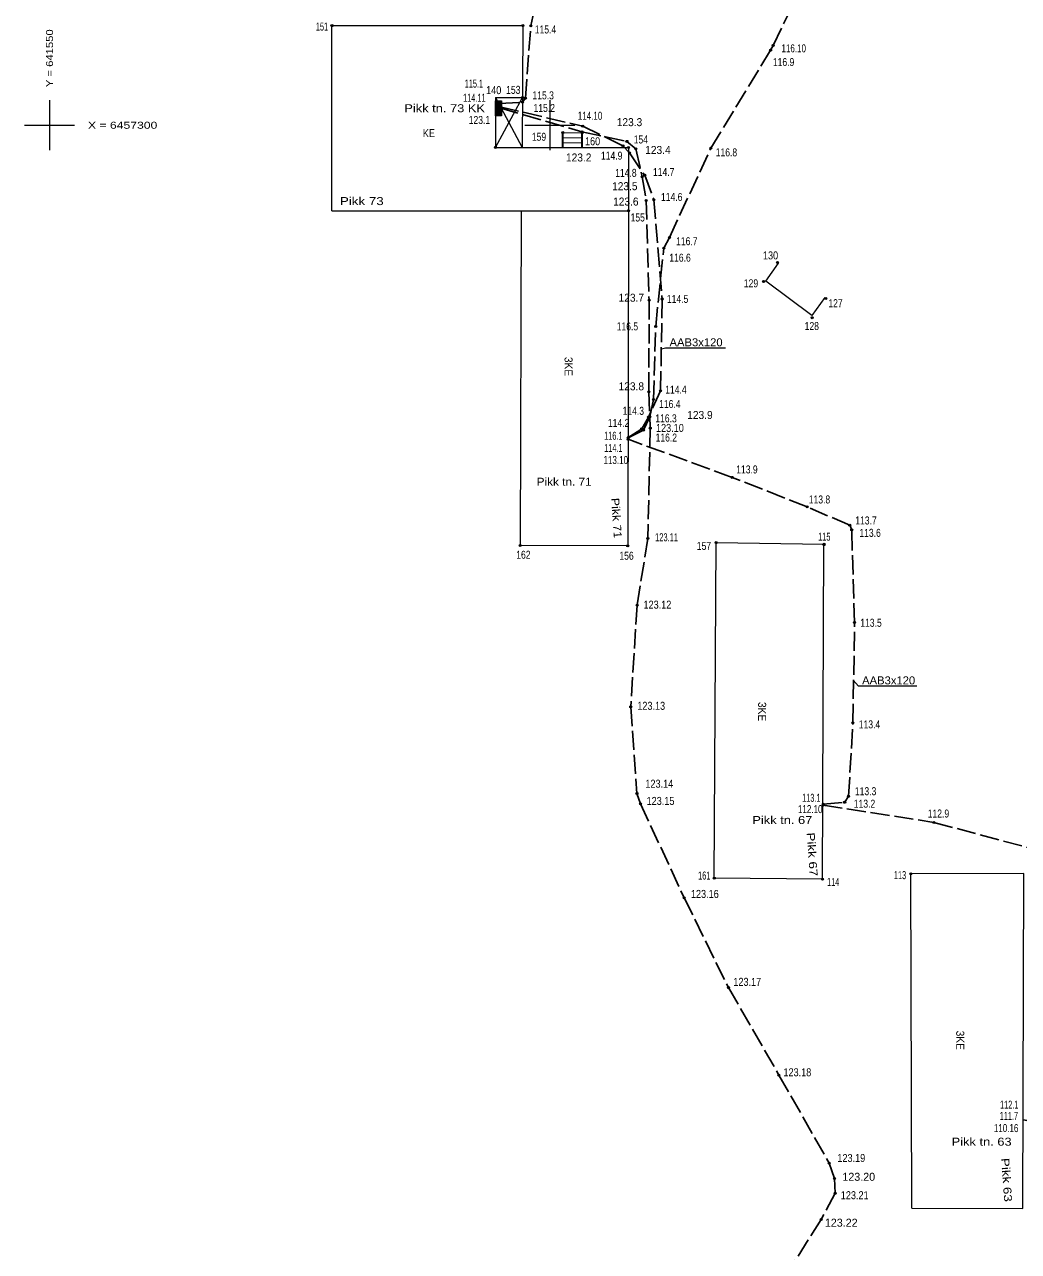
# Model space of a CAD drawing. Extents: x 641497 to 641817, y 6456998 to 6457475.
# Drawn here: x 641547.5 to 641646.9, y 6457187.4 to 6457310.1 of the extents above; entities that cross this region are included whole.
import ezdxf
from ezdxf.enums import TextEntityAlignment as Align

# ---------------------------------------------------------------- set-up
doc = ezdxf.new("R2010")
doc.units = 0
doc.header["$LTSCALE"] = 0.32
doc.header["$PDMODE"] = 32
doc.header["$PDSIZE"] = 0.16
doc.linetypes.add('LONG_DASHED', pattern=[7.5, 6, -1.5])
for name, color, linetype, lineweight in [('1', 7, 'Continuous', 13), ('2', 7, 'Continuous', 13), ('21', 7, 'Continuous', 13), ('27', 7, 'Continuous', 13), ('28', 7, 'Continuous', 13), ('49', 7, 'Continuous', 13), ('54', 7, 'Continuous', 13), ('57', 7, 'Continuous', 13), ('61', 7, 'Continuous', 13)]:
    doc.layers.add(name, color=color, linetype=linetype, lineweight=lineweight)
doc.layers.add('62', color=7, linetype='Continuous')

msp = doc.modelspace()

# ---------------------------------------------------------------- hatches: boundary and pattern name
at = {"layer": '27'}
for points in [[(641594.56, 6457302.45), (641595.16, 6457302.45), (641595.16, 6457300.95)], [(641594.56, 6457302.45), (641595.16, 6457300.95), (641594.56, 6457300.95)]]:
    msp.add_hatch(color=256, dxfattribs=at).paths.add_polyline_path(points)
at = {"layer": '54'}
for points in [[(641578.33, 6457309.96, 1), (641578.13, 6457309.96, 1)], [(641597.42, 6457309.96, 1), (641597.22, 6457309.96, 1)], [(641598.21, 6457309.93, 1), (641598.01, 6457309.93, 1)], [(641622.18, 6457307.52, 1), (641621.98, 6457307.52, 1)], [(641622.42, 6457307.99, 1), (641622.22, 6457307.99, 1)], [(641597.37, 6457302.77, 1), (641597.17, 6457302.77, 1)], [(641597.66, 6457302.7, 1), (641597.46, 6457302.7, 1)], [(641594.86, 6457301.78, 1), (641594.66, 6457301.78, 1)], [(641595.07, 6457301.75, 1), (641594.87, 6457301.75, 1)], [(641595.08, 6457302.18, 1), (641594.88, 6457302.18, 1)], [(641595.1, 6457301.84, 1), (641594.9, 6457301.84, 1)], [(641597.37, 6457302.31, 1), (641597.17, 6457302.31, 1)], [(641601.41, 6457299.26, 1), (641601.21, 6457299.26, 1)], [(641603.32, 6457299.34, 1), (641603.12, 6457299.34, 1)], [(641603.34, 6457299.25, 1), (641603.14, 6457299.25, 1)], [(641603.39, 6457299.91, 1), (641603.19, 6457299.91, 1)], [(641594.67, 6457297.79, 1), (641594.47, 6457297.79, 1)], [(641607.42, 6457297.95, 1), (641607.22, 6457297.95, 1)], [(641607.82, 6457298.39, 1), (641607.62, 6457298.39, 1)], [(641607.96, 6457297.77, 1), (641607.76, 6457297.77, 1)], [(641608.71, 6457297.65, 1), (641608.51, 6457297.65, 1)], [(641616.21, 6457297.71, 1), (641616.01, 6457297.71, 1)], [(641608.06, 6457297.24, 1), (641607.86, 6457297.24, 1)], [(641609.34, 6457294.84, 1), (641609.14, 6457294.84, 1)], [(641609.59, 6457295, 1), (641609.39, 6457295, 1)], [(641607.96, 6457291.46, 1), (641607.76, 6457291.46, 1)], [(641609.73, 6457292.49, 1), (641609.53, 6457292.49, 1)], [(641610.5, 6457292.55, 1), (641610.3, 6457292.55, 1)], [(641611.49, 6457287.7, 1), (641611.29, 6457287.7, 1)], [(641612.06, 6457288.79, 1), (641611.86, 6457288.79, 1)], [(641622.86, 6457286.29, 1), (641622.66, 6457286.29, 1)], [(641621.48, 6457284.38, 1), (641621.28, 6457284.38, 1)], [(641610.03, 6457282.51, 1), (641609.83, 6457282.51, 1)], [(641611.33, 6457282.63, 1), (641611.13, 6457282.63, 1)], [(641627.7, 6457282.69, 1), (641627.5, 6457282.69, 1)], [(641626.33, 6457280.76, 1), (641626.13, 6457280.76, 1)], [(641610.69, 6457279.89, 1), (641610.49, 6457279.89, 1)], [(641610.01, 6457273.34, 1), (641609.81, 6457273.34, 1)], [(641611.18, 6457273.46, 1), (641610.98, 6457273.46, 1)], [(641610.47, 6457272.57, 1), (641610.27, 6457272.57, 1)], [(641609.98, 6457270.83, 1), (641609.78, 6457270.83, 1)], [(641610.1, 6457270.84, 1), (641609.9, 6457270.84, 1)], [(641609.29, 6457269.66, 1), (641609.09, 6457269.66, 1)], [(641609.48, 6457269.53, 1), (641609.28, 6457269.53, 1)], [(641610.15, 6457269.72, 1), (641609.95, 6457269.72, 1)], [(641607.93, 6457268.75, 1), (641607.73, 6457268.75, 1)], [(641607.93, 6457268.6, 1), (641607.73, 6457268.6, 1)], [(641608.01, 6457268.83, 1), (641607.81, 6457268.83, 1)], [(641618.34, 6457264.8, 1), (641618.14, 6457264.8, 1)], [(641625.82, 6457261.85, 1), (641625.62, 6457261.85, 1)], [(641630.08, 6457260.01, 1), (641629.88, 6457260.01, 1)], [(641630.28, 6457259.54, 1), (641630.08, 6457259.54, 1)], [(641609.9, 6457258.7, 1), (641609.7, 6457258.7, 1)], [(641616.74, 6457258.27, 1), (641616.54, 6457258.27, 1)], [(641597.13, 6457257.98, 1), (641596.93, 6457257.98, 1)], [(641607.89, 6457257.94, 1), (641607.69, 6457257.94, 1)], [(641627.51, 6457258.07, 1), (641627.31, 6457258.07, 1)], [(641627.54, 6457258.13, 1), (641627.34, 6457258.13, 1)], [(641608.83, 6457252.01, 1), (641608.63, 6457252.01, 1)], [(641630.57, 6457250.3, 1), (641630.37, 6457250.3, 1)], [(641608.19, 6457241.85, 1), (641607.99, 6457241.85, 1)], [(641630.4, 6457240.25, 1), (641630.2, 6457240.25, 1)], [(641608.82, 6457233.2, 1), (641608.62, 6457233.2, 1)], [(641629.97, 6457232.91, 1), (641629.77, 6457232.91, 1)], [(641609.16, 6457232.17, 1), (641608.96, 6457232.17, 1)], [(641627.42, 6457232.12, 1), (641627.22, 6457232.12, 1)], [(641627.43, 6457232.03, 1), (641627.23, 6457232.03, 1)], [(641629.58, 6457232.31, 1), (641629.38, 6457232.31, 1)], [(641638.49, 6457230.3, 1), (641638.29, 6457230.3, 1)], [(641636.18, 6457225.16, 1), (641635.98, 6457225.16, 1)], [(641616.55, 6457224.73, 1), (641616.35, 6457224.73, 1)], [(641627.35, 6457224.62, 1), (641627.15, 6457224.62, 1)], [(641613.54, 6457222.77, 1), (641613.34, 6457222.77, 1)], [(641617.96, 6457213.78, 1), (641617.76, 6457213.78, 1)], [(641623.01, 6457205.04, 1), (641622.81, 6457205.04, 1)], [(641628.03, 6457196.23, 1), (641627.83, 6457196.23, 1)], [(641628.55, 6457194.7, 1), (641628.35, 6457194.7, 1)], [(641628.64, 6457193.22, 1), (641628.44, 6457193.22, 1)], [(641627.22, 6457190.6, 1), (641627.02, 6457190.6, 1)]]:
    msp.add_hatch(color=256, dxfattribs=at).paths.add_polyline_path(points)

# ---------------------------------------------------------------- linework, layer by layer
at = {"layer": '1'}
for p, q in [((641578.23, 6457291.46), (641578.23, 6457309.96)), ((641594.57, 6457302.79), (641597.27, 6457302.77)), ((641594.57, 6457302.79), (641594.57, 6457297.79)), ((641578.23, 6457291.46), (641607.86, 6457291.46)), ((641597.15, 6457291.46), (641597.03, 6457257.98)), ((641616.64, 6457258.27), (641627.44, 6457258.13)), ((641627.25, 6457224.62), (641627.41, 6457258.07)), ((641636.2, 6457191.74), (641636.08, 6457225.16)), ((641636.2, 6457191.74), (641647.3, 6457191.7))]:
    msp.add_line(p, q, dxfattribs=at)
for points in [[(641578.23, 6457309.96), (641597.32, 6457309.96), (641597.23, 6457297.79)], [(641594.57, 6457297.79), (641607.86, 6457297.77), (641607.86, 6457291.46), (641607.79, 6457257.94), (641597.03, 6457257.98)], [(641627.25, 6457224.62), (641616.45, 6457224.73), (641616.64, 6457258.27)], [(641647.3, 6457191.7), (641647.39, 6457225.2), (641636.08, 6457225.16)]]:
    msp.add_lwpolyline(points, dxfattribs=at)
at = {"layer": '2'}
for p, q in [((641594.57, 6457302.79), (641597.23, 6457297.79)), ((641594.57, 6457297.79), (641597.27, 6457302.77)), ((641601.31, 6457299.26), (641603.24, 6457299.25)), ((641601.3, 6457298.26), (641603.23, 6457298.25)), ((641601.31, 6457298.76), (641603.24, 6457298.75))]:
    msp.add_line(p, q, dxfattribs=at)
at = {"layer": '21', "linetype": 'LONG_DASHED', "lineweight": 25}
for points in [[(641607.83, 6457268.75), (641609.38, 6457269.53), (641610, 6457270.84), (641610.37, 6457272.57), (641610.59, 6457279.89), (641611.39, 6457287.7), (641611.96, 6457288.79), (641616.11, 6457297.71), (641622.08, 6457307.52), (641622.32, 6457307.99), (641625.62, 6457314.69), (641625.8, 6457315.48), (641625.31, 6457326.11), (641625.35, 6457336.29), (641625.22, 6457348.2), (641625.44, 6457348.51), (641628.07, 6457349.1)], [(641594.98, 6457302.18), (641597.27, 6457302.31), (641597.56, 6457302.7), (641598.11, 6457309.93), (641599.25, 6457315.32), (641598.91, 6457318.76), (641598.58, 6457319.73), (641595.84, 6457327.06), (641593.57, 6457332.27), (641592.62, 6457332.98), (641586.62, 6457334.18), (641582.16, 6457334.27), (641581.66, 6457333.8)], [(641594.97, 6457301.75), (641603.22, 6457299.34), (641607.72, 6457298.39), (641608.61, 6457297.65), (641609.24, 6457294.84), (641609.63, 6457292.49), (641609.93, 6457282.51), (641609.91, 6457273.34), (641610.05, 6457269.72), (641609.8, 6457258.7), (641608.73, 6457252.01), (641608.09, 6457241.85), (641608.72, 6457233.2), (641609.06, 6457232.17), (641613.44, 6457222.77), (641617.86, 6457213.78), (641622.91, 6457205.04), (641627.93, 6457196.23), (641628.45, 6457194.7), (641628.54, 6457193.22), (641627.12, 6457190.6), (641619.78, 6457178.88)], [(641595, 6457301.84), (641603.29, 6457299.91), (641607.32, 6457297.95), (641607.96, 6457297.24), (641609.49, 6457295), (641610.4, 6457292.55), (641611.23, 6457282.63), (641611.08, 6457273.46), (641609.88, 6457270.83), (641609.19, 6457269.66), (641607.91, 6457268.83)], [(641627.32, 6457232.12), (641629.48, 6457232.31), (641629.87, 6457232.91), (641630.3, 6457240.25), (641630.47, 6457250.3), (641630.18, 6457259.54), (641629.98, 6457260.01), (641625.72, 6457261.85), (641618.24, 6457264.8), (641607.83, 6457268.6)], [(641627.33, 6457232.03), (641638.39, 6457230.3), (641648.12, 6457227.7), (641649.44, 6457227.08), (641649.95, 6457226.38), (641650.2, 6457220.43), (641650.18, 6457210.9), (641649.83, 6457200.55), (641649.19, 6457200.22), (641647.32, 6457200.55)]]:
    msp.add_lwpolyline(points, dxfattribs=at)
at = {"layer": '21'}
for points in [[(641617.55, 6457277.73), (641611.58, 6457277.73), (641611.16, 6457277.61)], [(641636.7, 6457243.93), (641630.85, 6457243.93), (641630.33, 6457244.52)]]:
    msp.add_lwpolyline(points, dxfattribs=at)
at = {"layer": '27', "lineweight": 35}
for p, q in [((641601.31, 6457297.78), (641601.31, 6457299.26)), ((641603.24, 6457297.78), (641603.24, 6457299.25))]:
    msp.add_line(p, q, dxfattribs=at)
at = {"layer": '27'}
for points in [[(641594.56, 6457302.45), (641595.16, 6457302.45), (641595.16, 6457300.95)], [(641594.56, 6457302.45), (641595.16, 6457300.95), (641594.56, 6457300.95)]]:
    msp.add_lwpolyline(points, close=True, dxfattribs=at)
at = {"layer": '28'}
msp.add_lwpolyline([(641627.48, 6457282.78), (641626.2, 6457280.97), (641621.59, 6457284.41), (641622.88, 6457286.2)], dxfattribs=at)
at = {"layer": '54'}
for centre in [(641578.23, 6457309.96), (641597.32, 6457309.96), (641598.11, 6457309.93), (641622.08, 6457307.52), (641622.32, 6457307.99), (641597.27, 6457302.77), (641597.56, 6457302.7), (641594.76, 6457301.78), (641594.97, 6457301.75), (641594.98, 6457302.18), (641595, 6457301.84), (641597.27, 6457302.31), (641601.31, 6457299.26), (641603.22, 6457299.34), (641603.24, 6457299.25), (641603.29, 6457299.91), (641594.57, 6457297.79), (641607.32, 6457297.95), (641607.72, 6457298.39), (641607.86, 6457297.77), (641608.61, 6457297.65), (641616.11, 6457297.71), (641607.96, 6457297.24), (641609.24, 6457294.84), (641609.49, 6457295), (641607.86, 6457291.46), (641609.63, 6457292.49), (641610.4, 6457292.55), (641611.39, 6457287.7), (641611.96, 6457288.79), (641622.76, 6457286.29), (641621.38, 6457284.38), (641609.93, 6457282.51), (641611.23, 6457282.63), (641627.6, 6457282.69), (641626.23, 6457280.76), (641610.59, 6457279.89), (641609.91, 6457273.34), (641611.08, 6457273.46), (641610.37, 6457272.57), (641609.88, 6457270.83), (641610, 6457270.84), (641609.19, 6457269.66), (641609.38, 6457269.53), (641610.05, 6457269.72), (641607.83, 6457268.75), (641607.83, 6457268.6), (641607.91, 6457268.83), (641618.24, 6457264.8), (641625.72, 6457261.85), (641629.98, 6457260.01), (641630.18, 6457259.54), (641609.8, 6457258.7), (641616.64, 6457258.27), (641597.03, 6457257.98), (641607.79, 6457257.94), (641627.41, 6457258.07), (641627.44, 6457258.13), (641608.73, 6457252.01), (641630.47, 6457250.3), (641608.09, 6457241.85), (641630.3, 6457240.25), (641608.72, 6457233.2), (641629.87, 6457232.91), (641609.06, 6457232.17), (641627.32, 6457232.12), (641627.33, 6457232.03), (641629.48, 6457232.31), (641638.39, 6457230.3), (641636.08, 6457225.16), (641616.45, 6457224.73), (641627.25, 6457224.62), (641613.44, 6457222.77), (641617.86, 6457213.78), (641622.91, 6457205.04), (641627.93, 6457196.23), (641628.45, 6457194.7), (641628.54, 6457193.22), (641627.12, 6457190.6)]:
    msp.add_circle(centre, 0.1, dxfattribs=at)
for p in [(641578.23, 6457309.96), (641597.32, 6457309.96), (641598.11, 6457309.93), (641622.08, 6457307.52), (641622.32, 6457307.99), (641597.27, 6457302.77), (641597.56, 6457302.7), (641594.76, 6457301.78), (641594.97, 6457301.75), (641594.98, 6457302.18), (641595, 6457301.84), (641597.27, 6457302.31), (641601.31, 6457299.26), (641603.22, 6457299.34), (641603.24, 6457299.25), (641603.29, 6457299.91), (641594.57, 6457297.79), (641607.32, 6457297.95), (641607.72, 6457298.39), (641607.86, 6457297.77), (641608.61, 6457297.65), (641616.11, 6457297.71), (641607.96, 6457297.24), (641609.24, 6457294.84), (641609.49, 6457295), (641607.86, 6457291.46), (641609.63, 6457292.49), (641610.4, 6457292.55), (641611.39, 6457287.7), (641611.96, 6457288.79), (641622.76, 6457286.29), (641621.38, 6457284.38), (641609.93, 6457282.51), (641611.23, 6457282.63), (641627.6, 6457282.69), (641626.23, 6457280.76), (641610.59, 6457279.89), (641609.91, 6457273.34), (641611.08, 6457273.46), (641610.37, 6457272.57), (641609.88, 6457270.83), (641610, 6457270.84), (641609.19, 6457269.66), (641609.38, 6457269.53), (641610.05, 6457269.72), (641607.83, 6457268.75), (641607.83, 6457268.6), (641607.91, 6457268.83), (641618.24, 6457264.8), (641625.72, 6457261.85), (641629.98, 6457260.01), (641630.18, 6457259.54), (641609.8, 6457258.7), (641616.64, 6457258.27), (641597.03, 6457257.98), (641607.79, 6457257.94), (641627.41, 6457258.07), (641627.44, 6457258.13), (641608.73, 6457252.01), (641630.47, 6457250.3), (641608.09, 6457241.85), (641630.3, 6457240.25), (641608.72, 6457233.2), (641629.87, 6457232.91), (641609.06, 6457232.17), (641627.32, 6457232.12), (641627.33, 6457232.03), (641629.48, 6457232.31), (641638.39, 6457230.3), (641636.08, 6457225.16), (641616.45, 6457224.73), (641627.25, 6457224.62), (641613.44, 6457222.77), (641617.86, 6457213.78), (641622.91, 6457205.04), (641627.93, 6457196.23), (641628.45, 6457194.7), (641628.54, 6457193.22), (641627.12, 6457190.6)]:
    msp.add_point(p, dxfattribs=at)
at = {"layer": '61'}
for p, q in [((641550, 6457302.5), (641550, 6457297.5)), ((641600, 6457302.5), (641600, 6457297.5)), ((641547.5, 6457300), (641552.5, 6457300)), ((641597.5, 6457300), (641602.5, 6457300))]:
    msp.add_line(p, q, dxfattribs=at)

# ---------------------------------------------------------------- texts
at = {"layer": '21', "width": 1.05}
for p in [(641611.97, 6457277.9), (641631.22, 6457244.1)]:
    msp.add_text('AAB3x120', height=0.8, dxfattribs=at).set_placement(p)
at = {"layer": '49'}
for s, width, p in [('115.4', 0.8, (641598.5, 6457309.18)), ('116.10', 0.75, (641623.16, 6457307.29)), ('116.9', 0.8, (641622.3, 6457305.92)), ('115.1', 0.6, (641591.5, 6457303.77)), ('114.11', 0.6, (641591.34, 6457302.35)), ('115.3', 0.8, (641598.27, 6457302.59)), ('115.2', 0.8, (641598.38, 6457301.33)), ('114.10', 0.75, (641602.8, 6457300.55)), ('123.1', 0.8, (641591.9, 6457300.13)), ('123.3', 0.95, (641606.7, 6457299.91)), ('123.4', 0.95, (641609.54, 6457297.13)), ('116.8', 0.8, (641616.59, 6457296.89)), ('123.2', 0.95, (641601.62, 6457296.38)), ('114.9', 0.8, (641605.12, 6457296.56)), ('114.8', 0.8, (641606.54, 6457294.84)), ('114.7', 0.8, (641610.32, 6457294.93)), ('123.5', 0.95, (641606.23, 6457293.51)), ('123.6', 0.95, (641606.33, 6457291.97)), ('114.6', 0.8, (641611.12, 6457292.43)), ('116.7', 0.8, (641612.63, 6457288.01)), ('116.6', 0.8, (641611.95, 6457286.36)), ('123.7', 0.95, (641606.88, 6457282.36)), ('114.5', 0.8, (641611.71, 6457282.24)), ('116.5', 0.8, (641606.69, 6457279.49)), ('123.8', 0.95, (641606.88, 6457273.5)), ('114.4', 0.8, (641611.54, 6457273.17)), ('114.3', 0.8, (641607.28, 6457271.05)), ('116.4', 0.8, (641610.93, 6457271.73)), ('114.2', 0.8, (641605.81, 6457269.84)), ('116.3', 0.8, (641610.55, 6457270.3)), ('123.9', 0.95, (641613.74, 6457270.63)), ('123.10', 0.85, (641610.62, 6457269.34)), ('116.1', 0.6, (641605.44, 6457268.56)), ('116.2', 0.8, (641610.58, 6457268.38)), ('113.10', 0.75, (641605.37, 6457266.13)), ('114.1', 0.6, (641605.44, 6457267.34)), ('113.9', 0.8, (641618.64, 6457265.19)), ('113.8', 0.8, (641625.89, 6457262.19)), ('113.7', 0.8, (641630.54, 6457260.09)), ('113.6', 0.8, (641630.95, 6457258.85)), ('123.11', 0.7, (641610.53, 6457258.41)), ('123.12', 0.85, (641609.37, 6457251.67)), ('113.5', 0.8, (641631.04, 6457249.86)), ('123.13', 0.85, (641608.75, 6457241.56)), ('113.4', 0.8, (641630.89, 6457239.7)), ('123.14', 0.85, (641609.56, 6457233.77)), ('113.3', 0.8, (641630.5, 6457233.02)), ('123.15', 0.85, (641609.68, 6457232.05)), ('113.1', 0.6, (641625.23, 6457232.36)), ('113.2', 0.8, (641630.39, 6457231.77)), ('112.10', 0.75, (641624.81, 6457231.23)), ('112.9', 0.8, (641637.78, 6457230.79)), ('123.16', 0.85, (641614.11, 6457222.75)), ('123.17', 0.85, (641618.35, 6457213.96)), ('123.18', 0.85, (641623.36, 6457204.92)), ('112.1', 0.6, (641645.01, 6457201.68)), ('111.7', 0.6, (641644.98, 6457200.56)), ('110.16', 0.75, (641644.39, 6457199.34)), ('123.19', 0.85, (641628.75, 6457196.35)), ('123.21', 0.85, (641629.09, 6457192.63))]:
    msp.add_text(s, height=0.8, dxfattribs=dict(at, width=width)).set_placement(p)
for s, p in [('123.20', (641629.25, 6457194.47)), ('123.22', (641627.5, 6457189.88))]:
    msp.add_text(s, height=0.8, dxfattribs=at).set_placement(p)
at = {"layer": '57', "width": 1.2}
msp.add_text(' Y = 641550', height=0.7, rotation=90, dxfattribs=at).set_placement((641550.35, 6457303.5))
at = {"layer": '57'}
for s, width, p in [('Pikk tn. 73 KK', 1.2, (641589.495, 6457301.3)), ('KE', 0.85, (641587.92, 6457298.81)), ('Pikk 73', 1.25, (641581.21, 6457292.02)), ('Pikk tn. 71', 1.1, (641601.44, 6457263.96)), ('Pikk tn. 67', 1.2, (641623.25, 6457230.14)), ('Pikk tn. 63', 1.2, (641643.17, 6457197.98))]:
    msp.add_text(s, height=0.8, dxfattribs=dict(at, width=width)).set_placement(p, align=Align.CENTER)
at = {"layer": '57', "width": 1.3}
msp.add_text(' X = 6457300', height=0.7, dxfattribs=at).set_placement((641553.5, 6457299.65))
at = {"layer": '57'}
for s, rotation, width, p in [('3KE', 270, 0.95, (641601.48, 6457275.88)), ('Pikk 71', 274.094, 1.15, (641606.2743, 6457260.7036)), ('3KE', 270, 0.95, (641620.83, 6457241.38)), ('Pikk 67', 274.094, 1.25, (641625.8322, 6457227.0736)), ('3KE', 270, 0.95, (641640.63, 6457208.52)), ('Pikk 63', 274.094, 1.25, (641645.2722, 6457194.5336))]:
    msp.add_text(s, height=0.8, rotation=rotation, dxfattribs=dict(at, width=width)).set_placement(p, align=Align.CENTER)
at = {"layer": '62'}
for s, width, p in [('151', 0.55, (641576.62, 6457309.47)), ('140', 0.85, (641593.64, 6457303.11)), ('153', 0.8, (641595.64, 6457303.14)), ('159', 0.8, (641598.21, 6457298.45)), ('154', 0.8, (641608.39, 6457298.18)), ('160', 0.85, (641603.52, 6457298)), ('155', 0.8, (641608.08, 6457290.38)), ('130', 0.85, (641621.31, 6457286.59)), ('129', 0.8, (641619.4, 6457283.8)), ('127', 0.8, (641627.85, 6457281.81)), ('128', 0.8, (641625.48, 6457279.53)), ('157', 0.8, (641614.7, 6457257.54)), ('115', 0.55, (641626.83, 6457258.47)), ('162', 0.8, (641596.65, 6457256.66)), ('156', 0.8, (641606.96, 6457256.56)), ('161', 0.55, (641614.83, 6457224.59)), ('113', 0.55, (641634.4, 6457224.63)), ('114', 0.55, (641627.72, 6457223.95))]:
    msp.add_text(s, height=0.8, dxfattribs=dict(at, width=width)).set_placement(p)

doc.saveas('drawing.dxf')
